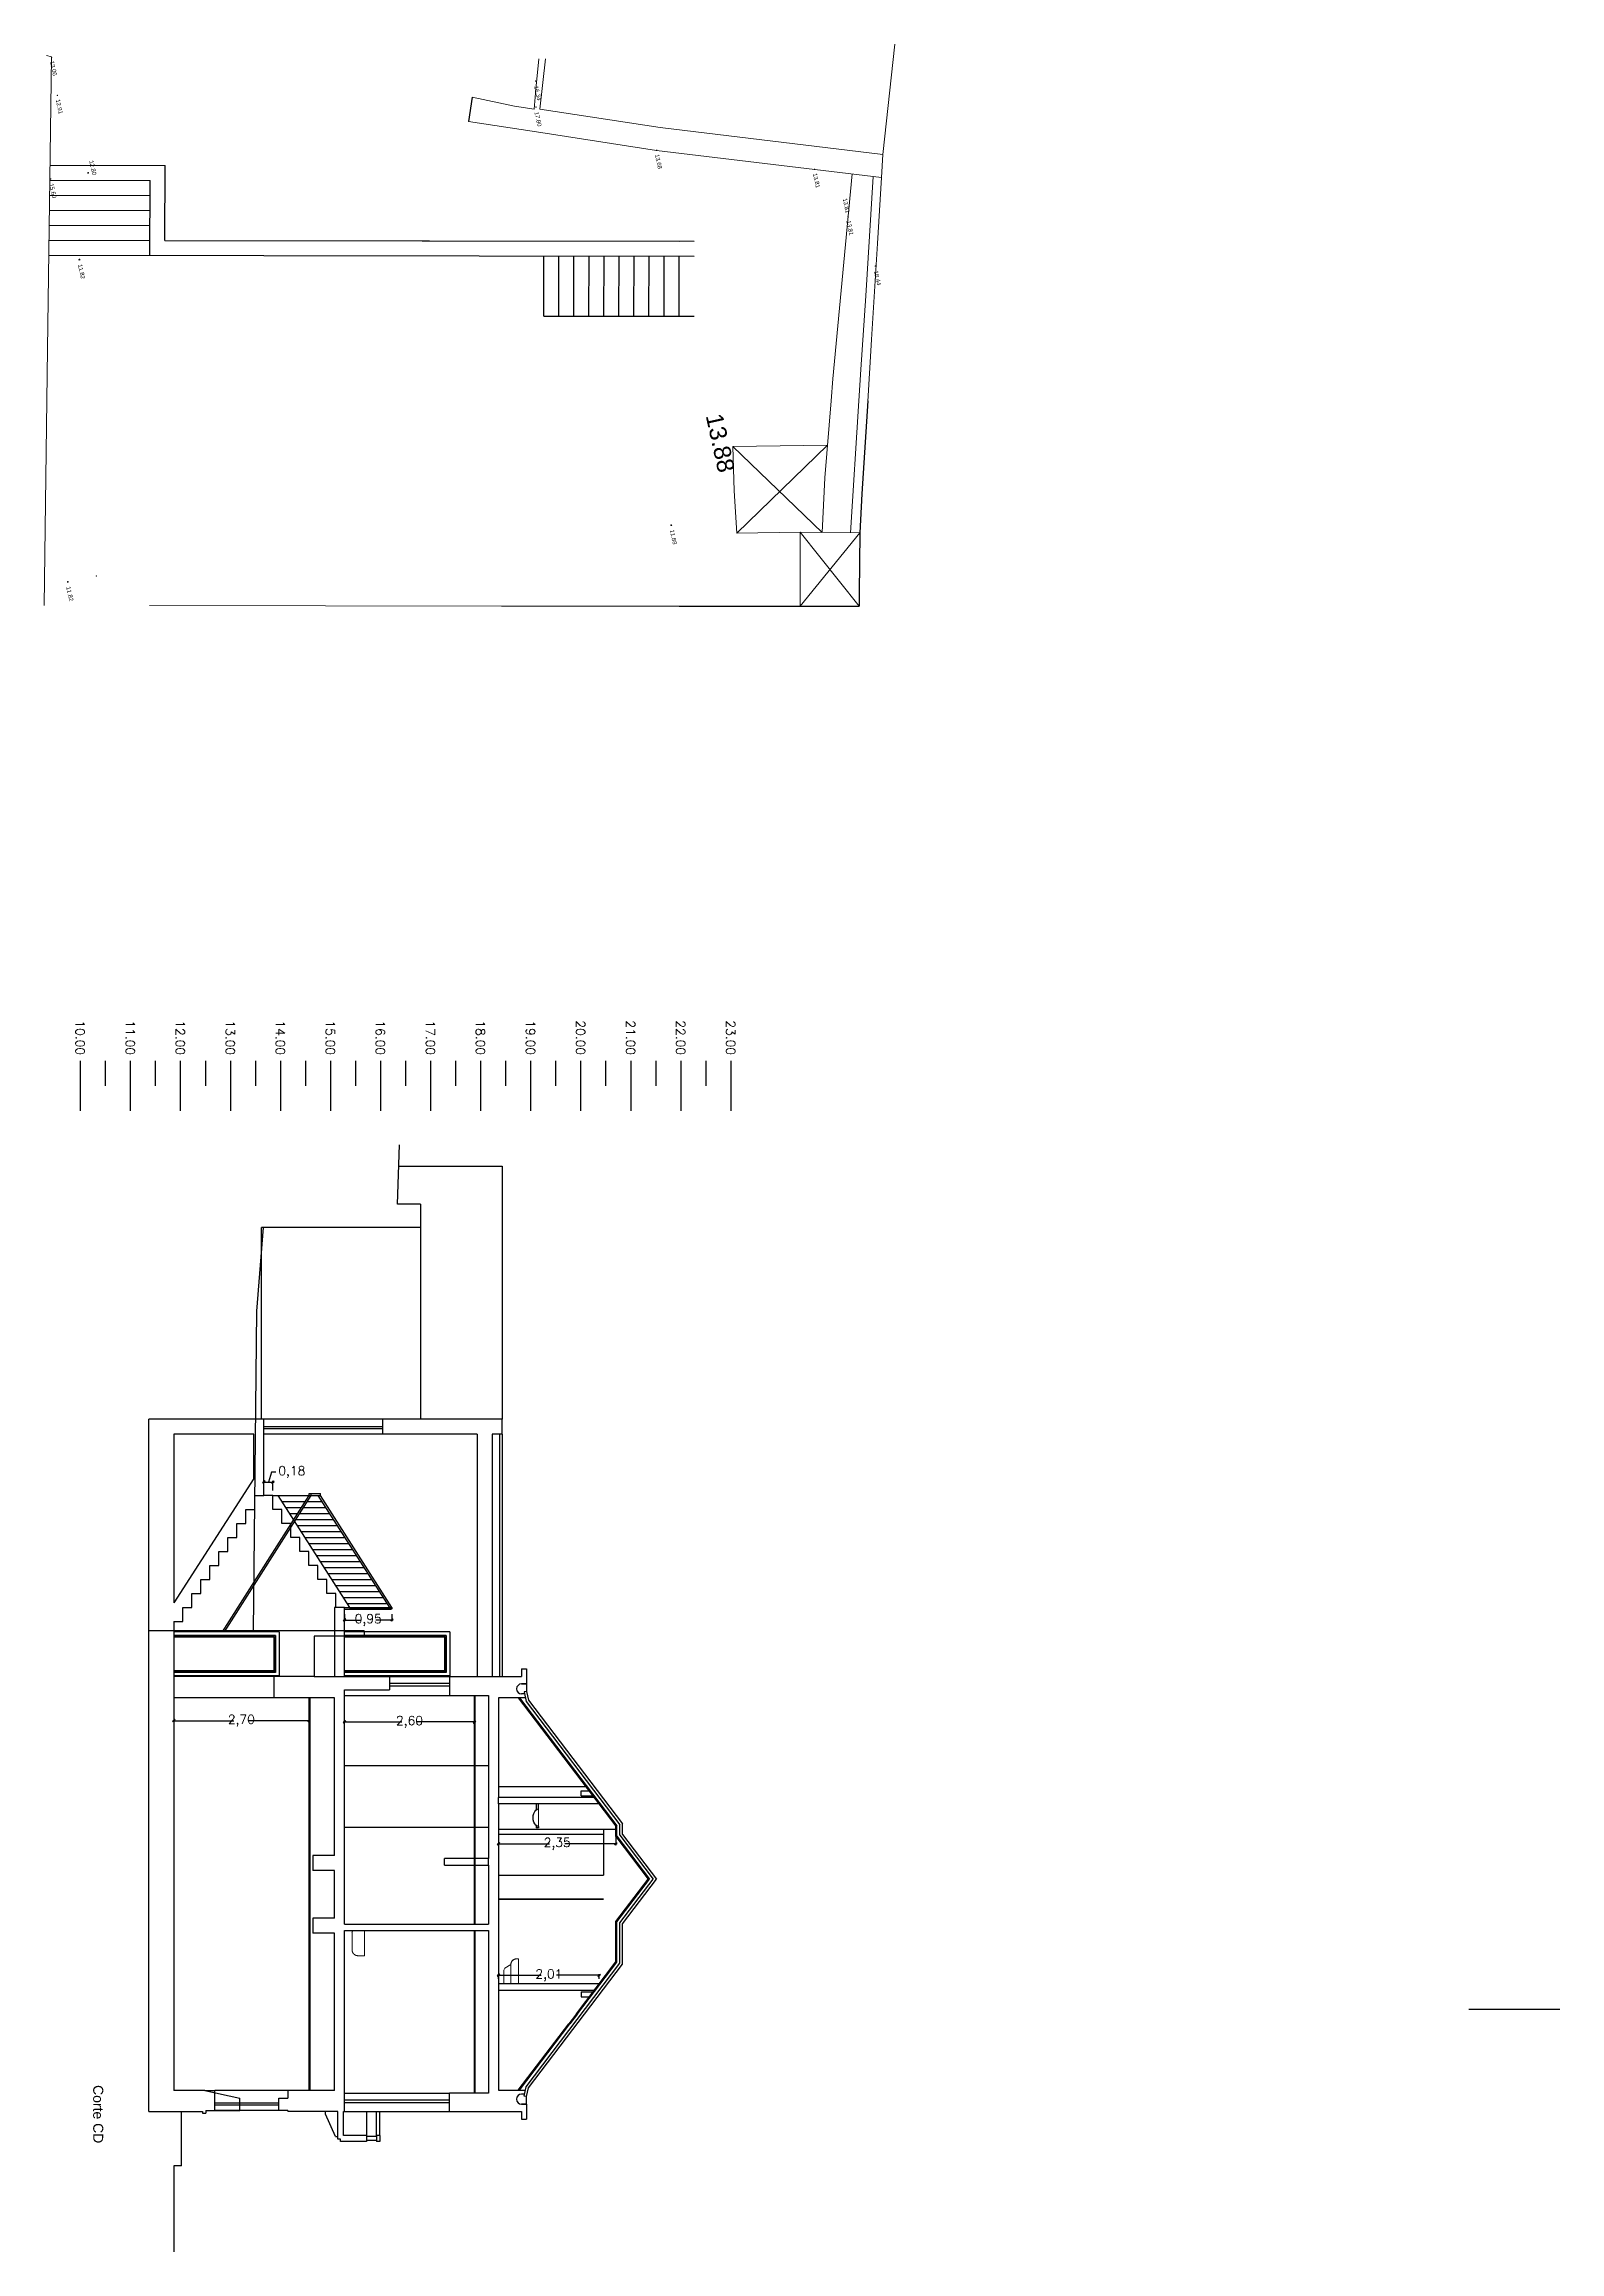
# Model space of a CAD drawing. Header units: millimetres. Extents: x 1778 to 2471, y 1406 to 1876.
# Drawn here: x 1856.51 to 1886.79, y 1693.83 to 1737.96 of the extents above; entities that cross this region are included whole.
import ezdxf
from ezdxf.enums import TextEntityAlignment as Align

# ---------------------------------------------------------------- set-up
doc = ezdxf.new("R2010")
doc.units = ezdxf.units.MM
for name, color, linetype, lineweight in [('02_Lev_22abril2023', 7, 'Continuous', 0), ('05_Cerceas', 7, 'Continuous', 0), ('07_Coroamento_muro', 7, 'Continuous', 0), ('ARQ_COTAS', 5, 'Continuous', 0), ('ARQ_SANITAROS', 42, 'Continuous', 0), ('construcao', 6, 'Continuous', 0), ('muro', 7, 'Continuous', 0)]:
    doc.layers.add(name, color=color, linetype=linetype, lineweight=lineweight)
for name, color, linetype in [('ARQ_CONSTRUIR_CORTE', 10, 'Continuous'), ('ARQ_CONSTRUIR_VISTA', 30, 'Continuous'), ('ARQ_CONTRUIR_VAOS', 40, 'Continuous'), ('ARQ_DEMOLIR_CORTE', 2, 'Continuous'), ('ARQ_EXISNTENTE_VISTA', 9, 'Continuous'), ('ARQ_EXISTENTE_CORTE', 6, 'Continuous'), ('ARQ_LINHA_CORTE', 4, 'Continuous'), ('ARQ_TEXTO', 3, 'Continuous')]:
    doc.layers.add(name, color=color, linetype=linetype)
doc.styles.add('Arial', font='arial.ttf', dxfattribs={"height": 0.2})
doc.styles.add('ROMA1_20', font='romans.shx', dxfattribs={"height": 0.18})
doc.styles.get("Standard").update_dxf_attribs({"font": 'arial.ttf'})
doc.dimstyles.new('1_100', dxfattribs={"dimscale": 0.5, "dimtxt": 0.1, "dimasz": 0.1, "dimexe": 0.05, "dimexo": 0.2, "dimgap": 0.09, "dimtad": 0, "dimzin": 0, "dimtxsty": 'ROMA1_20', "dimblk": 'OBLIQUE', "dimcen": 0.1, "dimdle": 0.05, "dimazin": 0, "dimtfac": 1, "dimtofl": 0, "dimtmove": 1, "dimatfit": 3, "dimldrblk": 'DOTSMALL', "dimfxl": 0.075, "dimtolj": 1, "dimtzin": 0, "dimarcsym": 0})

# ---------------------------------------------------------------- blocks, each defined once
blk = doc.blocks.new('_Oblique')
at = {"color": 0, "linetype": 'ByBlock', "lineweight": -2}
blk.add_line((-0.5, -0.5), (0.5, 0.5), dxfattribs=at)
blk = doc.blocks.new('*D215')
at = {"layer": 'ARQ_COTAS', "color": 0, "lineweight": -2}
for p, q in [((1859.071, 1704.442), (1860.294, 1704.442)), ((1859.096, 1704.798), (1859.096, 1704.417)), ((1861.821, 1704.442), (1860.598, 1704.442)), ((1861.796, 1704.798), (1861.796, 1704.417))]:
    blk.add_line(p, q, dxfattribs=at)
at = {"layer": 'Defpoints', "color": 0}
for p in [(1859.096, 1704.898), (1861.796, 1704.898), (1859.096, 1704.442)]:
    blk.add_point(p, dxfattribs=at)
at = {"layer": 'ARQ_COTAS', "color": 0, "linetype": 'ByBlock', "lineweight": -2, "xscale": 0.05, "yscale": 0.05, "zscale": 0.05, "rotation": 180}
blk.add_blockref('_Oblique', (1859.096, 1704.442), dxfattribs=at)
at = {"layer": 'ARQ_COTAS', "color": 0, "linetype": 'ByBlock', "lineweight": -2, "xscale": 0.05, "yscale": 0.05, "zscale": 0.05}
blk.add_blockref('_Oblique', (1861.796, 1704.442), dxfattribs=at)
at = {"layer": 'ARQ_COTAS', "color": 0, "insert": (1860.446, 1704.442), "char_height": 0.18, "attachment_point": 5, "style": 'ROMA1_20'}
blk.add_mtext('\\A1;2,70', dxfattribs=at)
blk = doc.blocks.new('_DOTSMALL')
at = {"color": 0, "linetype": 'ByBlock', "const_width": 0.5}
blk.add_lwpolyline([(-0.0625, 0, 1), (0.0625, 0, 1)], format="xyb", close=True, dxfattribs=at)
blk = doc.blocks.new('*D216')
at = {"layer": 'ARQ_COTAS', "color": 0, "lineweight": -2}
for p, q in [((1862.481, 1704.418), (1863.654, 1704.418)), ((1862.506, 1704.342), (1862.506, 1704.393)), ((1865.131, 1704.418), (1863.958, 1704.418)), ((1865.106, 1704.342), (1865.106, 1704.393))]:
    blk.add_line(p, q, dxfattribs=at)
at = {"layer": 'Defpoints', "color": 0}
for p in [(1862.506, 1704.442), (1862.506, 1704.418), (1865.106, 1704.442)]:
    blk.add_point(p, dxfattribs=at)
at = {"layer": 'ARQ_COTAS', "color": 0, "linetype": 'ByBlock', "lineweight": -2, "xscale": 0.05, "yscale": 0.05, "zscale": 0.05, "rotation": 180}
blk.add_blockref('_Oblique', (1862.506, 1704.418), dxfattribs=at)
at = {"layer": 'ARQ_COTAS', "color": 0, "linetype": 'ByBlock', "lineweight": -2, "xscale": 0.05, "yscale": 0.05, "zscale": 0.05}
blk.add_blockref('_Oblique', (1865.106, 1704.418), dxfattribs=at)
at = {"layer": 'ARQ_COTAS', "color": 0, "insert": (1863.806, 1704.418), "char_height": 0.18, "attachment_point": 5, "style": 'ROMA1_20'}
blk.add_mtext('\\A1;2,60', dxfattribs=at)
blk = doc.blocks.new('*D217')
at = {"layer": 'ARQ_COTAS', "color": 0, "lineweight": -2}
for p, q in [((1865.586, 1702.178), (1865.586, 1701.957)), ((1867.931, 1702.178), (1867.931, 1701.957)), ((1865.561, 1701.982), (1866.606, 1701.982)), ((1867.956, 1701.982), (1866.911, 1701.982))]:
    blk.add_line(p, q, dxfattribs=at)
at = {"layer": 'Defpoints', "color": 0}
for p in [(1865.586, 1702.278), (1867.931, 1702.278), (1865.586, 1701.982)]:
    blk.add_point(p, dxfattribs=at)
at = {"layer": 'ARQ_COTAS', "color": 0, "linetype": 'ByBlock', "lineweight": -2, "xscale": 0.05, "yscale": 0.05, "zscale": 0.05, "rotation": 180}
blk.add_blockref('_Oblique', (1865.586, 1701.982), dxfattribs=at)
at = {"layer": 'ARQ_COTAS', "color": 0, "linetype": 'ByBlock', "lineweight": -2, "xscale": 0.05, "yscale": 0.05, "zscale": 0.05}
blk.add_blockref('_Oblique', (1867.931, 1701.982), dxfattribs=at)
at = {"layer": 'ARQ_COTAS', "color": 0, "insert": (1866.758, 1701.982), "char_height": 0.18, "attachment_point": 5, "style": 'ROMA1_20'}
blk.add_mtext('\\A1;2,35', dxfattribs=at)
blk = doc.blocks.new('*D218')
at = {"layer": 'ARQ_COTAS', "color": 0, "lineweight": -2}
for p, q in [((1865.561, 1699.354), (1866.439, 1699.354)), ((1865.586, 1699.281), (1865.586, 1699.379)), ((1867.621, 1699.354), (1866.743, 1699.354)), ((1867.596, 1699.281), (1867.596, 1699.379))]:
    blk.add_line(p, q, dxfattribs=at)
at = {"layer": 'Defpoints', "color": 0}
for p in [(1865.586, 1699.354), (1865.586, 1699.181), (1867.596, 1699.181)]:
    blk.add_point(p, dxfattribs=at)
at = {"layer": 'ARQ_COTAS', "color": 0, "linetype": 'ByBlock', "lineweight": -2, "xscale": 0.05, "yscale": 0.05, "zscale": 0.05, "rotation": 180}
blk.add_blockref('_Oblique', (1865.586, 1699.354), dxfattribs=at)
at = {"layer": 'ARQ_COTAS', "color": 0, "linetype": 'ByBlock', "lineweight": -2, "xscale": 0.05, "yscale": 0.05, "zscale": 0.05}
blk.add_blockref('_Oblique', (1867.596, 1699.354), dxfattribs=at)
at = {"layer": 'ARQ_COTAS', "color": 0, "insert": (1866.591, 1699.354), "char_height": 0.18, "attachment_point": 5, "style": 'ROMA1_20'}
blk.add_mtext('\\A1;2,01', dxfattribs=at)
blk = doc.blocks.new('*D219')
at = {"layer": 'ARQ_COTAS', "color": 0, "lineweight": -2}
for p, q in [((1860.896, 1709.048), (1860.896, 1709.238)), ((1861.046, 1709.412), (1860.986, 1709.213)), ((1861.136, 1709.412), (1861.046, 1709.412)), ((1861.076, 1709.048), (1861.076, 1709.238)), ((1860.871, 1709.213), (1861.101, 1709.213))]:
    blk.add_line(p, q, dxfattribs=at)
at = {"layer": 'Defpoints', "color": 0}
for p in [(1860.896, 1708.948), (1861.076, 1709.213), (1861.076, 1708.948)]:
    blk.add_point(p, dxfattribs=at)
at = {"layer": 'ARQ_COTAS', "color": 0, "linetype": 'ByBlock', "lineweight": -2, "xscale": 0.05, "yscale": 0.05, "zscale": 0.05, "rotation": 180}
blk.add_blockref('_Oblique', (1860.896, 1709.213), dxfattribs=at)
at = {"layer": 'ARQ_COTAS', "color": 0, "linetype": 'ByBlock', "lineweight": -2, "xscale": 0.05, "yscale": 0.05, "zscale": 0.05}
blk.add_blockref('_Oblique', (1861.076, 1709.213), dxfattribs=at)
at = {"layer": 'ARQ_COTAS', "color": 0, "insert": (1861.455, 1709.412), "char_height": 0.18, "attachment_point": 5, "style": 'ROMA1_20'}
blk.add_mtext('\\A1;0,18', dxfattribs=at)
blk = doc.blocks.new('*D220')
at = {"layer": 'ARQ_COTAS', "color": 0, "lineweight": -2}
for p, q in [((1862.481, 1706.455), (1862.829, 1706.455)), ((1862.506, 1706.573), (1862.506, 1706.43)), ((1863.481, 1706.455), (1863.133, 1706.455)), ((1863.456, 1706.573), (1863.456, 1706.43))]:
    blk.add_line(p, q, dxfattribs=at)
at = {"layer": 'Defpoints', "color": 0}
for p in [(1862.506, 1706.673), (1863.456, 1706.673), (1863.456, 1706.455)]:
    blk.add_point(p, dxfattribs=at)
at = {"layer": 'ARQ_COTAS', "color": 0, "linetype": 'ByBlock', "lineweight": -2, "xscale": 0.05, "yscale": 0.05, "zscale": 0.05, "rotation": 180}
blk.add_blockref('_Oblique', (1862.506, 1706.455), dxfattribs=at)
at = {"layer": 'ARQ_COTAS', "color": 0, "linetype": 'ByBlock', "lineweight": -2, "xscale": 0.05, "yscale": 0.05, "zscale": 0.05}
blk.add_blockref('_Oblique', (1863.456, 1706.455), dxfattribs=at)
at = {"layer": 'ARQ_COTAS', "color": 0, "insert": (1862.981, 1706.455), "char_height": 0.18, "attachment_point": 5, "style": 'ROMA1_20'}
blk.add_mtext('\\A1;0,95', dxfattribs=at)

msp = doc.modelspace()

# ---------------------------------------------------------------- linework, layer by layer
at = {"layer": '02_Lev_22abril2023', "linetype": 'Continuous', "lineweight": 0}
for p, q in [((1856.644, 1737.693), (1856.661, 1737.697)), ((1856.651, 1737.704), (1856.654, 1737.687)), ((1856.762, 1736.929), (1856.779, 1736.933)), ((1856.768, 1736.939), (1856.772, 1736.922)), ((1868.735, 1735.831), (1868.752, 1735.835)), ((1868.742, 1735.842), (1868.745, 1735.825)), ((1871.892, 1735.452), (1871.909, 1735.455)), ((1871.898, 1735.462), (1871.902, 1735.445)), ((1872.561, 1734.505), (1872.578, 1734.509)), ((1872.561, 1734.505), (1872.578, 1734.509)), ((1872.568, 1734.515), (1872.571, 1734.499)), ((1872.568, 1734.515), (1872.571, 1734.498))]:
    msp.add_line(p, q, dxfattribs=at)
for p in [(1856.652, 1737.695), (1856.77, 1736.931), (1868.743, 1735.833), (1871.9, 1735.453), (1872.569, 1734.507), (1872.569, 1734.507), (1857.547, 1727.326)]:
    msp.add_point(p, dxfattribs=at)
at = {"layer": '05_Cerceas', "linetype": 'Continuous', "lineweight": 0}
for p, q in [((1866.324, 1736.696), (1866.34, 1736.7)), ((1866.33, 1736.706), (1866.334, 1736.69)), ((1856.635, 1735.273), (1856.639, 1735.256)), ((1856.629, 1735.263), (1856.645, 1735.266))]:
    msp.add_line(p, q, dxfattribs=at)
for p in [(1866.332, 1736.698), (1856.637, 1735.264)]:
    msp.add_point(p, dxfattribs=at)
at = {"layer": '07_Coroamento_muro', "linetype": 'Continuous', "lineweight": 0}
for p, q in [((1866.316, 1737.217), (1866.333, 1737.22)), ((1866.323, 1737.227), (1866.327, 1737.21)), ((1873.107, 1733.519), (1873.124, 1733.522)), ((1873.114, 1733.529), (1873.117, 1733.512))]:
    msp.add_line(p, q, dxfattribs=at)
for p in [(1866.325, 1737.219), (1873.116, 1733.521)]:
    msp.add_point(p, dxfattribs=at)
at = {"layer": 'ARQ_CONSTRUIR_CORTE'}
for p, q in [((1860.846, 1710.468), (1860.846, 1714.305)), ((1860.891, 1714.305), (1860.846, 1714.305)), ((1860.896, 1710.468), (1858.596, 1710.468)), ((1858.596, 1706.242), (1858.596, 1710.468)), ((1859.096, 1710.168), (1859.096, 1706.798)), ((1860.696, 1710.168), (1859.096, 1710.168)), ((1860.696, 1709.286), (1860.696, 1710.168)), ((1860.896, 1708.948), (1860.896, 1710.468)), ((1865.656, 1710.468), (1863.276, 1710.468)), ((1863.276, 1710.168), (1863.276, 1710.468)), ((1865.156, 1710.168), (1863.276, 1710.168)), ((1865.156, 1710.168), (1865.156, 1705.326)), ((1865.656, 1710.168), (1865.456, 1710.168)), ((1865.456, 1710.168), (1865.456, 1705.326)), ((1865.656, 1710.168), (1865.656, 1710.468)), ((1860.696, 1709.286), (1859.096, 1706.798)), ((1860.716, 1708.668), (1860.716, 1708.948)), ((1860.716, 1708.948), (1860.896, 1708.948)), ((1860.356, 1708.108), (1860.356, 1708.388)), ((1860.356, 1708.388), (1860.536, 1708.388)), ((1860.536, 1708.388), (1860.536, 1708.668)), ((1860.536, 1708.668), (1860.716, 1708.668)), ((1860.176, 1707.828), (1860.176, 1708.108)), ((1860.176, 1708.108), (1860.356, 1708.108)), ((1859.816, 1707.268), (1859.816, 1707.548)), ((1859.816, 1707.548), (1859.996, 1707.548)), ((1859.996, 1707.548), (1859.996, 1707.828)), ((1859.996, 1707.828), (1860.176, 1707.828)), ((1859.636, 1706.988), (1859.636, 1707.268)), ((1859.636, 1707.268), (1859.816, 1707.268)), ((1859.276, 1706.428), (1859.276, 1706.708)), ((1859.276, 1706.708), (1859.456, 1706.708)), ((1859.456, 1706.708), (1859.456, 1706.988)), ((1859.456, 1706.988), (1859.636, 1706.988)), ((1862.506, 1706.708), (1862.306, 1706.708)), ((1862.306, 1706.708), (1862.306, 1705.328)), ((1862.506, 1705.328), (1862.506, 1706.708)), ((1862.631, 1706.689), (1863.421, 1706.69)), ((1859.096, 1706.428), (1859.276, 1706.428)), ((1859.096, 1706.428), (1859.096, 1704.898)), ((1861.096, 1705.328), (1861.096, 1704.898)), ((1861.898, 1705.328), (1861.096, 1705.328)), ((1861.796, 1704.898), (1861.796, 1697.048)), ((1861.811, 1704.898), (1861.811, 1697.048)), ((1865.106, 1700.378), (1865.106, 1704.948)), ((1865.121, 1700.378), (1865.121, 1704.948)), ((1867.495, 1702.908), (1865.586, 1702.908)), ((1867.594, 1702.778), (1865.586, 1702.778)), ((1866.336, 1702.778), (1866.336, 1702.659)), ((1866.386, 1702.678), (1866.386, 1702.778)), ((1866.336, 1702.347), (1866.336, 1702.304)), ((1866.386, 1702.304), (1866.336, 1702.304)), ((1866.386, 1702.328), (1866.386, 1702.304)), ((1865.386, 1701.558), (1865.386, 1701.688)), ((1865.106, 1696.998), (1865.106, 1700.248)), ((1865.121, 1696.998), (1865.121, 1700.248)), ((1867.596, 1699.181), (1865.586, 1699.181)), ((1867.498, 1699.051), (1865.586, 1699.051)), ((1859.716, 1697.048), (1859.916, 1697.048)), ((1859.916, 1696.648), (1859.916, 1697.048))]:
    msp.add_line(p, q, dxfattribs=at)
for centre, radius in [((1862.626, 1706.689), 0.005), ((1863.438, 1706.69), 0.0175)]:
    msp.add_circle(centre, radius, dxfattribs=at)
at = {"layer": 'ARQ_CONSTRUIR_CORTE', "extrusion": (0, 0, -1)}
msp.add_ellipse((1866.386, 1702.503), major_axis=(0, -0.175), ratio=0.629121, start_param=0, end_param=3.141593, dxfattribs=at)
at = {"layer": 'ARQ_CONSTRUIR_VISTA'}
for p, q in [((1865.059, 1736.895), (1864.985, 1736.411)), ((1856.624, 1735.537), (1858.921, 1735.534)), ((1857.374, 1735.382), (1857.391, 1735.385)), ((1857.381, 1735.392), (1857.384, 1735.375)), ((1858.919, 1734.034), (1858.921, 1735.534)), ((1856.616, 1734.937), (1858.62, 1734.934)), ((1856.62, 1735.237), (1858.621, 1735.234)), ((1858.618, 1733.734), (1858.621, 1735.234)), ((1856.612, 1734.637), (1858.62, 1734.634)), ((1856.604, 1734.037), (1858.619, 1734.034)), ((1856.608, 1734.337), (1858.619, 1734.334)), ((1858.919, 1734.034), (1869.192, 1734.019)), ((1858.919, 1734.034), (1869.492, 1734.018)), ((1856.6, 1733.737), (1869.492, 1733.718)), ((1857.201, 1733.649), (1857.217, 1733.652)), ((1857.207, 1733.659), (1857.211, 1733.642)), ((1866.492, 1732.523), (1866.493, 1733.723)), ((1866.792, 1732.522), (1866.793, 1733.722)), ((1867.092, 1732.522), (1867.093, 1733.722)), ((1867.392, 1732.521), (1867.393, 1733.721)), ((1867.692, 1732.521), (1867.693, 1733.721)), ((1867.992, 1732.521), (1867.993, 1733.721)), ((1868.292, 1732.52), (1868.293, 1733.72)), ((1868.592, 1732.52), (1868.593, 1733.72)), ((1868.892, 1732.519), (1868.893, 1733.719)), ((1869.192, 1732.519), (1869.193, 1733.719)), ((1866.492, 1732.523), (1869.492, 1732.518)), ((1872.964, 1730.824), (1872.848, 1728.966)), ((1872.848, 1728.966), (1872.803, 1728.187)), ((1869.03, 1728.341), (1869.046, 1728.344)), ((1869.036, 1728.351), (1869.04, 1728.334)), ((1872.803, 1728.187), (1872.795, 1726.985)), ((1856.967, 1727.206), (1856.984, 1727.21)), ((1856.974, 1727.216), (1856.977, 1727.2)), ((1872.795, 1726.985), (1872.792, 1726.724)), ((1869.192, 1726.724), (1872.792, 1726.724)), ((1863.276, 1710.468), (1860.896, 1710.468)), ((1863.276, 1710.168), (1860.896, 1710.168)), ((1865.606, 1710.168), (1865.606, 1705.326)), ((1865.656, 1710.168), (1865.656, 1705.326)), ((1860.066, 1706.218), (1861.801, 1708.948)), ((1860.107, 1706.218), (1861.843, 1708.948)), ((1861.076, 1708.948), (1860.896, 1708.948)), ((1861.076, 1708.668), (1861.076, 1708.948)), ((1861.076, 1708.948), (1862.026, 1708.948)), ((1862.614, 1706.708), (1861.184, 1708.948)), ((1861.261, 1708.828), (1861.725, 1708.828)), ((1861.767, 1708.828), (1862.061, 1708.828)), ((1861.801, 1708.983), (1862.026, 1708.983)), ((1861.801, 1708.948), (1861.801, 1708.983)), ((1861.843, 1708.948), (1861.843, 1708.983)), ((1863.414, 1706.708), (1861.984, 1708.948)), ((1862.026, 1708.948), (1862.026, 1708.983)), ((1863.456, 1706.708), (1862.026, 1708.948)), ((1861.256, 1708.668), (1861.076, 1708.668)), ((1861.256, 1708.388), (1861.256, 1708.668)), ((1861.436, 1708.388), (1861.256, 1708.388)), ((1861.337, 1708.708), (1861.649, 1708.708)), ((1861.414, 1708.588), (1861.573, 1708.588)), ((1861.436, 1708.108), (1861.436, 1708.388)), ((1861.491, 1708.468), (1861.496, 1708.468)), ((1861.538, 1708.468), (1862.291, 1708.468)), ((1861.614, 1708.588), (1862.214, 1708.588)), ((1861.69, 1708.708), (1862.137, 1708.708)), ((1861.616, 1708.108), (1861.436, 1708.108)), ((1861.567, 1708.348), (1862.367, 1708.348)), ((1861.616, 1707.828), (1861.616, 1708.108)), ((1861.644, 1708.228), (1862.444, 1708.228)), ((1861.72, 1708.108), (1862.52, 1708.108)), ((1861.797, 1707.988), (1862.597, 1707.988)), ((1861.796, 1707.828), (1861.616, 1707.828)), ((1861.796, 1707.548), (1861.796, 1707.828)), ((1861.976, 1707.548), (1861.796, 1707.548)), ((1861.874, 1707.868), (1862.674, 1707.868)), ((1861.95, 1707.748), (1862.75, 1707.748)), ((1861.976, 1707.268), (1861.976, 1707.548)), ((1862.027, 1707.628), (1862.827, 1707.628)), ((1862.103, 1707.508), (1862.903, 1707.508)), ((1862.156, 1707.268), (1861.976, 1707.268)), ((1862.156, 1706.988), (1862.156, 1707.268)), ((1862.18, 1707.388), (1862.98, 1707.388)), ((1862.257, 1707.268), (1863.057, 1707.268)), ((1862.333, 1707.148), (1863.133, 1707.148)), ((1862.41, 1707.028), (1863.21, 1707.028)), ((1862.336, 1706.988), (1862.156, 1706.988)), ((1862.336, 1706.708), (1862.336, 1706.988)), ((1862.487, 1706.908), (1863.287, 1706.908)), ((1862.506, 1706.708), (1863.438, 1706.708)), ((1862.506, 1706.673), (1863.438, 1706.673)), ((1862.563, 1706.788), (1863.363, 1706.788)), ((1863.456, 1706.708), (1863.456, 1706.69)), ((1861.201, 1706.218), (1859.096, 1706.218)), ((1861.131, 1706.148), (1859.096, 1706.148)), ((1861.131, 1706.148), (1861.131, 1705.408)), ((1861.201, 1706.218), (1861.201, 1705.338)), ((1864.611, 1706.218), (1862.506, 1706.218)), ((1864.541, 1706.148), (1862.506, 1706.148)), ((1864.541, 1706.148), (1864.541, 1705.408)), ((1864.611, 1706.218), (1864.611, 1705.338)), ((1861.111, 1706.128), (1859.096, 1706.128)), ((1861.096, 1706.113), (1859.096, 1706.113)), ((1861.096, 1706.113), (1861.096, 1705.443)), ((1861.111, 1706.128), (1861.111, 1705.428)), ((1864.521, 1706.128), (1862.506, 1706.128)), ((1864.506, 1706.113), (1862.506, 1706.113)), ((1864.506, 1706.113), (1864.506, 1705.443)), ((1864.521, 1706.128), (1864.521, 1705.428)), ((1861.096, 1705.443), (1859.096, 1705.443)), ((1861.111, 1705.428), (1859.096, 1705.428)), ((1861.131, 1705.408), (1859.096, 1705.408)), ((1861.201, 1705.338), (1859.096, 1705.338)), ((1861.096, 1705.328), (1859.096, 1705.328)), ((1864.506, 1705.443), (1862.506, 1705.443)), ((1864.521, 1705.428), (1862.506, 1705.428)), ((1864.541, 1705.408), (1862.506, 1705.408)), ((1864.611, 1705.338), (1862.506, 1705.338)), ((1861.096, 1704.898), (1859.096, 1704.898)), ((1867.336, 1703.118), (1865.586, 1703.118)), ((1865.586, 1702.178), (1867.686, 1702.178)), ((1867.686, 1702.278), (1867.686, 1701.358)), ((1865.586, 1701.358), (1867.686, 1701.358)), ((1861.376, 1697.048), (1859.916, 1697.048)), ((1861.196, 1696.648), (1859.916, 1696.648))]:
    msp.add_line(p, q, dxfattribs=at)
for p in [(1857.382, 1735.384), (1857.209, 1733.651), (1869.038, 1728.342), (1856.975, 1727.208)]:
    msp.add_point(p, dxfattribs=at)
at = {"layer": 'ARQ_CONTRUIR_VAOS'}
for p, q in [((1863.276, 1710.318), (1860.896, 1710.318)), ((1863.276, 1710.278), (1860.896, 1710.278)), ((1863.406, 1705.193), (1864.606, 1705.193)), ((1863.406, 1705.143), (1864.606, 1705.143)), ((1867.686, 1700.878), (1865.586, 1700.878)), ((1867.686, 1700.868), (1865.586, 1700.868)), ((1861.196, 1696.798), (1859.916, 1696.798)), ((1861.196, 1696.758), (1859.916, 1696.758)), ((1862.506, 1696.863), (1864.606, 1696.863)), ((1862.506, 1696.813), (1864.606, 1696.813))]:
    msp.add_line(p, q, dxfattribs=at)
at = {"layer": 'ARQ_DEMOLIR_CORTE', "linetype": 'Continuous', "lineweight": 5}
for p, q in [((1872.107, 1729.285), (1872.232, 1730.824)), ((1872.783, 1730.824), (1872.618, 1728.189)), ((1870.267, 1729.916), (1872.05, 1728.196)), ((1872.16, 1729.94), (1870.35, 1728.185)), ((1872.05, 1728.196), (1872.107, 1729.285)), ((1871.611, 1726.724), (1872.803, 1728.187)), ((1871.616, 1728.201), (1872.792, 1726.724))]:
    msp.add_line(p, q, dxfattribs=at)
at = {"layer": 'ARQ_DEMOLIR_CORTE', "linetype": 'Continuous', "lineweight": 9}
for p, q in [((1870.267, 1729.916), (1872.16, 1729.94)), ((1870.267, 1729.916), (1870.295, 1729.027)), ((1870.35, 1728.185), (1870.295, 1729.027)), ((1870.35, 1728.185), (1871.616, 1728.201)), ((1871.616, 1728.201), (1871.611, 1726.724)), ((1871.616, 1728.201), (1872.803, 1728.187))]:
    msp.add_line(p, q, dxfattribs=at)
at = {"layer": 'ARQ_DEMOLIR_CORTE'}
for p, q in [((1860.757, 1712.628), (1860.891, 1714.305)), ((1860.689, 1706.242), (1860.757, 1712.628)), ((1860.689, 1706.242), (1858.596, 1706.242)), ((1862.902, 1706.242), (1860.689, 1706.242)), ((1862.902, 1706.242), (1862.902, 1706.131)), ((1862.902, 1706.131), (1861.898, 1706.131)), ((1861.898, 1706.131), (1861.898, 1705.328)), ((1862.306, 1705.328), (1862.506, 1705.328)), ((1865.156, 1705.328), (1865.456, 1705.328)), ((1861.096, 1704.898), (1859.096, 1704.898)), ((1865.586, 1702.778), (1865.586, 1702.908)), ((1865.386, 1701.688), (1864.506, 1701.688)), ((1864.506, 1701.558), (1864.506, 1701.688)), ((1864.506, 1701.558), (1865.386, 1701.558)), ((1865.586, 1699.181), (1865.586, 1699.051)), ((1859.716, 1697.048), (1860.416, 1696.898)), ((1860.416, 1696.648), (1860.416, 1696.898)), ((1859.916, 1696.648), (1860.416, 1696.648))]:
    msp.add_line(p, q, dxfattribs=at)
at = {"layer": 'ARQ_EXISNTENTE_VISTA'}
for p, q in [((1863.577, 1715.526), (1865.656, 1715.526)), ((1865.656, 1715.526), (1865.656, 1710.468)), ((1864.026, 1714.305), (1864.026, 1710.468)), ((1863.406, 1705.328), (1864.606, 1705.328)), ((1862.506, 1704.948), (1864.606, 1704.948)), ((1866.146, 1705.178), (1866.146, 1705.028)), ((1865.386, 1703.538), (1862.506, 1703.538)), ((1865.386, 1702.308), (1862.506, 1702.308)), ((1865.586, 1702.278), (1867.931, 1702.278)), ((1862.506, 1696.998), (1864.606, 1696.998)), ((1866.146, 1696.778), (1866.146, 1696.928)), ((1862.126, 1696.578), (1862.126, 1696.628)), ((1862.326, 1696.128), (1862.126, 1696.578)), ((1862.506, 1696.628), (1864.606, 1696.628)), ((1862.946, 1696.628), (1862.946, 1696.148)), ((1863.146, 1696.148), (1863.146, 1696.628)), ((1863.216, 1696.148), (1863.216, 1696.628)), ((1862.326, 1696.128), (1862.376, 1696.128)), ((1863.146, 1696.128), (1862.946, 1696.128)), ((1863.146, 1696.048), (1862.946, 1696.048))]:
    msp.add_line(p, q, dxfattribs=at)
at = {"layer": 'ARQ_EXISTENTE_CORTE'}
for p, q in [((1858.596, 1696.628), (1858.596, 1706.242)), ((1861.898, 1705.328), (1862.306, 1705.328)), ((1862.506, 1705.328), (1863.406, 1705.328)), ((1863.406, 1705.328), (1863.406, 1705.058)), ((1864.606, 1705.328), (1864.606, 1704.948)), ((1864.606, 1705.328), (1865.156, 1705.328)), ((1865.456, 1705.328), (1866.046, 1705.328)), ((1866.046, 1705.478), (1866.046, 1705.328)), ((1866.046, 1705.478), (1866.146, 1705.478)), ((1866.146, 1705.478), (1866.146, 1705.178)), ((1859.096, 1704.898), (1859.096, 1697.048)), ((1862.306, 1704.898), (1861.096, 1704.898)), ((1862.306, 1701.748), (1862.306, 1704.898)), ((1862.506, 1700.378), (1862.506, 1705.058)), ((1862.506, 1705.058), (1863.406, 1705.058)), ((1864.606, 1704.948), (1865.386, 1704.948)), ((1865.386, 1704.948), (1865.386, 1701.688)), ((1865.586, 1704.901), (1865.586, 1702.908)), ((1866.12, 1704.901), (1865.586, 1704.901)), ((1865.98, 1704.901), (1867.931, 1702.334)), ((1866.005, 1704.901), (1867.951, 1702.341)), ((1866.046, 1705.178), (1866.146, 1705.178)), ((1866.146, 1705.178), (1866.046, 1705.178)), ((1866.105, 1704.978), (1866.046, 1704.978)), ((1866.146, 1705.028), (1866.097, 1705.018)), ((1866.097, 1705.018), (1866.135, 1704.83)), ((1866.135, 1704.83), (1868.011, 1702.361)), ((1866.146, 1705.028), (1866.182, 1704.851)), ((1866.182, 1704.851), (1868.061, 1702.378)), ((1865.586, 1702.778), (1865.586, 1699.181)), ((1867.236, 1702.943), (1867.236, 1703.043)), ((1867.236, 1703.043), (1867.393, 1703.043)), ((1867.236, 1702.943), (1867.469, 1702.943)), ((1867.931, 1702.127), (1867.931, 1702.334)), ((1867.951, 1702.134), (1867.951, 1702.341)), ((1868.011, 1702.154), (1868.011, 1702.361)), ((1868.061, 1702.171), (1868.061, 1702.378)), ((1868.061, 1702.171), (1868.74, 1701.278)), ((1861.876, 1701.748), (1861.876, 1701.448)), ((1862.306, 1701.748), (1861.876, 1701.748)), ((1867.931, 1702.127), (1868.577, 1701.278)), ((1867.951, 1702.134), (1868.602, 1701.278)), ((1868.011, 1702.154), (1868.677, 1701.278)), ((1862.306, 1701.448), (1861.876, 1701.448)), ((1862.306, 1700.498), (1862.306, 1701.448)), ((1865.386, 1701.558), (1865.386, 1700.378)), ((1867.931, 1700.428), (1868.577, 1701.278)), ((1867.951, 1700.422), (1868.602, 1701.278)), ((1868.011, 1700.401), (1868.677, 1701.278)), ((1868.061, 1700.385), (1868.74, 1701.278)), ((1861.876, 1700.498), (1861.876, 1700.198)), ((1862.306, 1700.498), (1861.876, 1700.498)), ((1867.931, 1699.621), (1867.931, 1700.428)), ((1867.951, 1699.614), (1867.951, 1700.422)), ((1862.306, 1700.198), (1861.876, 1700.198)), ((1862.306, 1697.048), (1862.306, 1700.198)), ((1862.506, 1700.378), (1865.386, 1700.378)), ((1862.506, 1696.628), (1862.506, 1700.248)), ((1862.506, 1700.248), (1865.386, 1700.248)), ((1865.386, 1700.248), (1865.386, 1696.998)), ((1868.011, 1699.594), (1868.011, 1700.401)), ((1868.061, 1699.577), (1868.061, 1700.385)), ((1866.135, 1697.126), (1868.011, 1699.594)), ((1866.182, 1697.105), (1868.061, 1699.577)), ((1867.14, 1698.581), (1867.931, 1699.621)), ((1867.165, 1698.581), (1867.951, 1699.614)), ((1865.586, 1699.051), (1865.586, 1697.054)), ((1867.236, 1699.023), (1867.476, 1699.023)), ((1867.236, 1699.023), (1867.236, 1698.923)), ((1867.236, 1698.923), (1867.4, 1698.923)), ((1884.973, 1698.675), (1886.794, 1698.675)), ((1865.98, 1697.054), (1866.988, 1698.381)), ((1866.005, 1697.054), (1867.013, 1698.381)), ((1867.14, 1698.581), (1866.988, 1698.381)), ((1867.165, 1698.581), (1867.013, 1698.381)), ((1859.716, 1697.048), (1859.096, 1697.048)), ((1861.196, 1696.898), (1861.376, 1696.898)), ((1861.196, 1696.648), (1861.196, 1696.898)), ((1861.376, 1697.048), (1861.376, 1696.898)), ((1862.306, 1697.048), (1861.376, 1697.048)), ((1864.606, 1696.628), (1864.606, 1696.998)), ((1865.386, 1696.998), (1864.606, 1696.998)), ((1865.586, 1697.054), (1866.12, 1697.054)), ((1866.105, 1696.978), (1866.046, 1696.978)), ((1866.097, 1696.938), (1866.135, 1697.126)), ((1866.146, 1696.928), (1866.097, 1696.938)), ((1866.146, 1696.928), (1866.182, 1697.105)), ((1858.596, 1696.628), (1859.666, 1696.628)), ((1859.666, 1696.628), (1859.666, 1696.598)), ((1859.666, 1696.598), (1859.736, 1696.598)), ((1859.736, 1696.648), (1859.916, 1696.648)), ((1859.736, 1696.648), (1859.736, 1696.598)), ((1861.376, 1696.648), (1861.196, 1696.648)), ((1861.376, 1696.648), (1861.376, 1696.628)), ((1862.376, 1696.628), (1861.376, 1696.628)), ((1862.376, 1696.078), (1862.376, 1696.628)), ((1862.486, 1696.628), (1862.506, 1696.628)), ((1862.486, 1696.148), (1862.486, 1696.628)), ((1864.606, 1696.628), (1866.046, 1696.628)), ((1866.046, 1696.778), (1866.146, 1696.778)), ((1866.046, 1696.778), (1866.146, 1696.778)), ((1866.146, 1696.778), (1866.046, 1696.778)), ((1866.046, 1696.628), (1866.046, 1696.477)), ((1866.046, 1696.477), (1866.146, 1696.477)), ((1866.146, 1696.778), (1866.146, 1696.477)), ((1862.426, 1696.078), (1862.376, 1696.078)), ((1862.426, 1696.028), (1862.426, 1696.078)), ((1862.946, 1696.028), (1862.426, 1696.028)), ((1862.946, 1696.148), (1862.486, 1696.148)), ((1862.946, 1696.148), (1862.946, 1696.028)), ((1863.146, 1696.148), (1863.146, 1696.028)), ((1863.216, 1696.148), (1863.146, 1696.148)), ((1863.216, 1696.028), (1863.146, 1696.028)), ((1863.216, 1696.148), (1863.216, 1696.028))]:
    msp.add_line(p, q, dxfattribs=at)
for centre in [(1866.046, 1705.078), (1866.046, 1696.878)]:
    msp.add_arc(centre, 0.1, 90, 270, dxfattribs=at)
at = {"layer": 'ARQ_LINHA_CORTE'}
for p, q in [((1863.566, 1714.769), (1863.603, 1715.956)), ((1864.026, 1714.769), (1863.566, 1714.769)), ((1864.026, 1714.769), (1864.026, 1714.305)), ((1864.026, 1714.305), (1860.891, 1714.305)), ((1859.247, 1695.544), (1859.247, 1696.628)), ((1859.247, 1695.544), (1859.097, 1695.544)), ((1859.097, 1695.544), (1859.097, 1693.825))]:
    msp.add_line(p, q, dxfattribs=at)
at = {"layer": 'ARQ_SANITAROS'}
for p, q in [((1866.386, 1702.328), (1866.386, 1702.678)), ((1862.691, 1700.248), (1862.906, 1700.248)), ((1862.906, 1699.745), (1862.906, 1700.248)), ((1865.831, 1699.569), (1865.711, 1699.494)), ((1865.945, 1699.682), (1865.986, 1699.682)), ((1865.986, 1699.682), (1865.986, 1699.181)), ((1865.711, 1699.494), (1865.688, 1699.457)), ((1865.688, 1699.457), (1865.688, 1699.181))]:
    msp.add_line(p, q, dxfattribs=at)
msp.add_lwpolyline([(1865.945, 1699.682), (1865.968, 1699.682), (1865.986, 1699.682)], dxfattribs=at)
for centre, radius, start, end in [((1862.691, 1700.213), 0.0342, 90.1132, 180.5827), ((1865.864, 1699.214), 0.0336, 220.7915, 269.9959)]:
    msp.add_arc(centre, radius, start, end, dxfattribs=at)
for points, knots in [([(1862.657, 1700.213), (1862.657, 1700.177), (1862.658, 1700.088), (1862.658, 1699.98), (1862.659, 1699.902), (1862.659, 1699.874), (1862.659, 1699.863), (1862.659, 1699.856), (1862.66, 1699.849), (1862.66, 1699.843), (1862.661, 1699.837), (1862.663, 1699.832), (1862.664, 1699.826), (1862.666, 1699.82), (1862.669, 1699.814), (1862.671, 1699.809), (1862.674, 1699.804), (1862.677, 1699.799), (1862.681, 1699.794), (1862.684, 1699.789), (1862.688, 1699.784), (1862.692, 1699.78), (1862.697, 1699.775), (1862.701, 1699.771), (1862.706, 1699.768), (1862.711, 1699.764), (1862.716, 1699.761), (1862.721, 1699.758), (1862.727, 1699.756), (1862.732, 1699.753), (1862.738, 1699.751), (1862.744, 1699.749), (1862.749, 1699.748), (1862.755, 1699.747), (1862.76, 1699.746), (1862.766, 1699.746), (1862.772, 1699.745), (1862.78, 1699.745), (1862.792, 1699.745), (1862.884, 1699.745), (1862.898, 1699.745), (1862.906, 1699.745)], [0, 0, 0, 0, 0.185865, 0.44965, 0.549538, 0.580838, 0.595438, 0.606577, 0.6164, 0.626903, 0.637078, 0.647253, 0.657459, 0.667728, 0.677898, 0.688068, 0.698289, 0.708549, 0.718835, 0.729132, 0.73942, 0.749684, 0.759908, 0.770077, 0.780243, 0.790457, 0.800699, 0.810958, 0.821226, 0.831491, 0.841745, 0.851983, 0.862198, 0.871089, 0.880361, 0.890011, 0.900603, 0.912622, 0.927179, 0.961779, 1, 1, 1, 1]), ([(1865.83, 1699.215), (1865.83, 1699.274), (1865.831, 1699.333), (1865.831, 1699.407), (1865.831, 1699.422), (1865.831, 1699.444), (1865.831, 1699.452), (1865.831, 1699.467), (1865.831, 1699.474), (1865.831, 1699.496), (1865.832, 1699.511), (1865.832, 1699.533), (1865.832, 1699.541), (1865.832, 1699.552), (1865.832, 1699.556), (1865.832, 1699.561), (1865.832, 1699.563), (1865.832, 1699.566), (1865.832, 1699.567), (1865.832, 1699.569), (1865.832, 1699.569), (1865.832, 1699.57)], [0, 0, 0, 0, 0.5, 0.5, 0.625, 0.625, 0.6875, 0.6875, 0.75, 0.75, 0.875, 0.875, 0.9375, 0.9375, 0.96875, 0.96875, 0.984375, 0.984375, 0.992187, 0.992187, 1, 1, 1, 1]), ([(1865.83, 1699.314), (1865.83, 1699.368), (1865.83, 1699.438), (1865.831, 1699.516), (1865.831, 1699.546), (1865.831, 1699.562), (1865.831, 1699.569)], [0, 0, 0, 0, 0.640999, 0.8205, 0.91025, 1, 1, 1, 1]), ([(1865.831, 1699.569), (1865.832, 1699.573), (1865.832, 1699.581), (1865.834, 1699.591), (1865.836, 1699.601), (1865.84, 1699.61), (1865.844, 1699.619), (1865.848, 1699.628), (1865.854, 1699.636), (1865.86, 1699.643), (1865.866, 1699.65), (1865.874, 1699.657), (1865.882, 1699.662), (1865.89, 1699.667), (1865.898, 1699.672), (1865.906, 1699.675), (1865.912, 1699.677), (1865.917, 1699.679), (1865.925, 1699.68), (1865.934, 1699.682), (1865.942, 1699.682), (1865.945, 1699.682)], [0, 0, 0, 0, 0.063756, 0.128149, 0.181914, 0.23568, 0.291017, 0.346353, 0.400105, 0.453858, 0.50917, 0.564483, 0.618166, 0.671849, 0.727087, 0.782325, 0.80112, 0.838722, 0.876453, 0.937942, 1, 1, 1, 1]), ([(1865.832, 1699.57), (1865.832, 1699.573), (1865.832, 1699.578), (1865.834, 1699.587), (1865.836, 1699.597), (1865.839, 1699.607), (1865.843, 1699.617), (1865.848, 1699.626), (1865.853, 1699.634), (1865.859, 1699.642), (1865.866, 1699.649), (1865.873, 1699.655), (1865.881, 1699.661), (1865.889, 1699.667), (1865.898, 1699.671), (1865.907, 1699.675), (1865.916, 1699.678), (1865.926, 1699.68), (1865.935, 1699.682), (1865.942, 1699.682), (1865.945, 1699.682)], [0, 0, 0, 0, 0.045687, 0.091373, 0.15284, 0.214444, 0.275914, 0.33116, 0.3866, 0.442041, 0.497288, 0.5529, 0.608712, 0.664523, 0.720132, 0.77556, 0.831189, 0.886816, 0.94224, 1, 1, 1, 1]), ([(1865.838, 1699.193), (1865.837, 1699.194), (1865.836, 1699.195), (1865.835, 1699.196), (1865.835, 1699.196), (1865.835, 1699.197), (1865.834, 1699.198), (1865.833, 1699.2), (1865.832, 1699.201), (1865.831, 1699.204), (1865.831, 1699.205), (1865.831, 1699.207), (1865.831, 1699.207), (1865.83, 1699.208), (1865.83, 1699.209), (1865.83, 1699.211), (1865.83, 1699.213), (1865.83, 1699.215)], [0, 0, 0, 0, 0.125, 0.125, 0.1875, 0.1875, 0.25, 0.25, 0.5, 0.5, 0.625, 0.625, 0.6875, 0.6875, 0.75, 0.75, 1, 1, 1, 1])]:
    msp.add_open_spline(points, degree=3, knots=knots, dxfattribs=at)
at = {"layer": 'ARQ_TEXTO'}
for p, q in [((1857.226, 1717.637), (1857.226, 1716.637)), ((1857.726, 1717.637), (1857.726, 1717.137)), ((1858.226, 1717.637), (1858.226, 1716.637)), ((1858.726, 1717.637), (1858.726, 1717.137)), ((1859.226, 1717.637), (1859.226, 1716.637)), ((1859.726, 1717.637), (1859.726, 1717.137)), ((1860.226, 1717.637), (1860.226, 1716.637)), ((1860.726, 1717.637), (1860.726, 1717.137)), ((1861.226, 1717.637), (1861.226, 1716.637)), ((1861.726, 1717.637), (1861.726, 1717.137)), ((1862.226, 1717.637), (1862.226, 1716.637)), ((1862.726, 1717.637), (1862.726, 1717.137)), ((1863.226, 1717.637), (1863.226, 1716.637)), ((1863.726, 1717.637), (1863.726, 1717.137)), ((1864.226, 1717.637), (1864.226, 1716.637)), ((1864.726, 1717.637), (1864.726, 1717.137)), ((1865.226, 1717.637), (1865.226, 1716.637)), ((1865.726, 1717.637), (1865.726, 1717.137)), ((1866.226, 1717.637), (1866.226, 1716.637)), ((1866.726, 1717.637), (1866.726, 1717.137)), ((1867.226, 1717.637), (1867.226, 1716.637)), ((1867.726, 1717.637), (1867.726, 1717.137)), ((1868.226, 1717.637), (1868.226, 1716.637)), ((1868.726, 1717.637), (1868.726, 1717.137)), ((1869.226, 1717.637), (1869.226, 1716.637)), ((1869.726, 1717.637), (1869.726, 1717.137)), ((1870.226, 1717.637), (1870.226, 1716.637))]:
    msp.add_line(p, q, dxfattribs=at)
at = {"layer": 'construcao', "linetype": 'Continuous', "lineweight": 9}
for p, q in [((1873.263, 1735.754), (1873.507, 1737.957)), ((1856.552, 1737.729), (1856.652, 1737.704)), ((1856.652, 1737.695), (1856.575, 1731.861)), ((1856.652, 1737.704), (1856.652, 1737.695)), ((1866.413, 1736.658), (1866.524, 1737.662)), ((1868.813, 1736.29), (1866.413, 1736.658)), ((1873.263, 1735.754), (1868.813, 1736.29)), ((1856.575, 1731.861), (1856.505, 1726.734)), ((1872.803, 1728.187), (1872.795, 1726.985)), ((1872.795, 1726.985), (1872.792, 1726.724)), ((1858.608, 1726.734), (1865.643, 1726.724)), ((1865.643, 1726.724), (1872.792, 1726.724))]:
    msp.add_line(p, q, dxfattribs=at)
at = {"layer": 'muro', "linetype": 'Continuous', "lineweight": 5}
for p, q in [((1866.33, 1737.057), (1866.388, 1737.662)), ((1866.298, 1736.66), (1866.33, 1737.057)), ((1865.059, 1736.895), (1865.905, 1736.719)), ((1865.905, 1736.719), (1866.298, 1736.66)), ((1866.343, 1736.202), (1864.985, 1736.411)), ((1868.743, 1735.833), (1866.343, 1736.202)), ((1873.236, 1735.293), (1868.743, 1735.833)), ((1873.263, 1735.754), (1873.236, 1735.293)), ((1872.268, 1731.265), (1872.649, 1735.363)), ((1872.925, 1732.925), (1873.074, 1735.312)), ((1873.236, 1735.293), (1873.159, 1733.974)), ((1873.159, 1733.974), (1873.037, 1732.055)), ((1872.822, 1731.451), (1872.925, 1732.925)), ((1873.037, 1732.055), (1872.956, 1730.703)), ((1872.783, 1730.824), (1872.822, 1731.451)), ((1872.232, 1730.824), (1872.268, 1731.265)), ((1872.956, 1730.703), (1872.848, 1728.966)), ((1872.848, 1728.966), (1872.803, 1728.187))]:
    msp.add_line(p, q, dxfattribs=at)

# ---------------------------------------------------------------- texts
at = {"layer": '02_Lev_22abril2023', "style": 'Arial'}
for s, p in [('13.06', (1856.618, 1737.609)), ('12.91', (1856.736, 1736.845)), ('13.68', (1868.709, 1735.747)), ('13.81', (1871.866, 1735.368)), ('13.81', (1872.535, 1734.421))]:
    msp.add_text(s, height=0.085, rotation=282.4928, dxfattribs=at).set_placement(p)
msp.add_text('13.81', height=0.085, rotation=282.4928, dxfattribs=at).set_placement((1872.502, 1734.57), align=Align.BOTTOM_RIGHT)
at = {"layer": '05_Cerceas', "style": 'Arial'}
for s, p in [('17.80', (1866.302, 1736.595)), ('15.60', (1856.606, 1735.162))]:
    msp.add_text(s, height=0.085, rotation=282.4928, dxfattribs=at).set_placement(p)
at = {"layer": '07_Coroamento_muro', "style": 'Arial'}
for s, p in [('16.34', (1866.294, 1737.116)), ('18.44', (1873.085, 1733.418))]:
    msp.add_text(s, height=0.085, rotation=282.4928, dxfattribs=at).set_placement(p)
at = {"layer": 'ARQ_CONSTRUIR_VISTA', "style": 'Arial'}
for s, height, p in [('12.80', 0.085, (1857.406, 1735.623)), ('11.82', 0.085, (1857.179, 1733.548)), ('13.88', 0.34, (1869.724, 1730.529)), ('11.88', 0.085, (1869.007, 1728.24)), ('11.82', 0.085, (1856.945, 1727.106))]:
    msp.add_text(s, height=height, rotation=282.4928, dxfattribs=at).set_placement(p)
at = {"layer": 'ARQ_TEXTO', "style": 'ROMA1_20'}
for s, p in [('10.00', (1857.134, 1718.442)), ('11.00', (1858.134, 1718.442)), ('12.00', (1859.134, 1718.442)), ('13.00', (1860.134, 1718.442)), ('14.00', (1861.134, 1718.442)), ('15.00', (1862.134, 1718.442)), ('16.00', (1863.134, 1718.442)), ('17.00', (1864.134, 1718.442)), ('18.00', (1865.134, 1718.442)), ('19.00', (1866.134, 1718.442)), ('20.00', (1867.134, 1718.442)), ('21.00', (1868.134, 1718.442)), ('22.00', (1869.134, 1718.442)), ('23.00', (1870.134, 1718.442))]:
    msp.add_text(s, height=0.18, rotation=270, dxfattribs=at).set_placement(p)
at = {"layer": 'ARQ_TEXTO'}
msp.add_text('Corte CD', height=0.2, rotation=270, dxfattribs=at).set_placement((1857.485, 1695.995), align=Align.RIGHT)

# ---------------------------------------------------------------- dimensions: what is measured, and where the dimension line sits
at = {"layer": 'ARQ_COTAS'}
for base, p1, p2, picture, middle in [((1861.076, 1709.213), (1860.896, 1708.948), (1861.076, 1708.948), '*D219', (1861.181, 1709.412)), ((1863.456, 1706.455), (1862.506, 1706.673), (1863.456, 1706.673), '*D220', (1862.981, 1706.455)), ((1859.096, 1704.442), (1861.796, 1704.898), (1859.096, 1704.898), '*D215', (1860.446, 1704.442)), ((1862.506, 1704.418), (1865.106, 1704.442), (1862.506, 1704.442), '*D216', (1863.806, 1704.418)), ((1865.5857, 1701.9823), (1867.9311, 1702.2777), (1865.5857, 1702.2777), '*D217', (1866.7584, 1701.9823)), ((1865.586, 1699.354), (1867.596, 1699.181), (1865.586, 1699.181), '*D218', (1866.591, 1699.354))]:
    dim = msp.add_linear_dim(base=base, p1=p1, p2=p2, dimstyle='1_100', dxfattribs=at)
    dim.commit()
    dim.dimension.update_dxf_attribs({"geometry": picture, "text_midpoint": middle})

doc.saveas('drawing.dxf')
